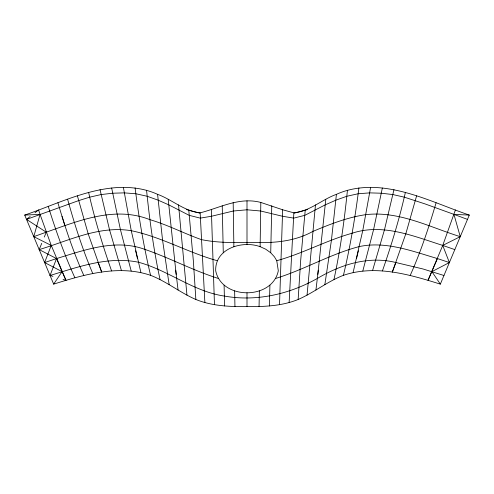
<?xml version="1.0" encoding="UTF-8"?>
<svg xmlns="http://www.w3.org/2000/svg" width="494" height="494" viewBox="0 0 494 494"><rect width="100%" height="100%" fill="white"/><g stroke="black" fill="none" stroke-linecap="round" stroke-linejoin="round"><path stroke-width="0.74" d="M260.122 246.66C242.554 240.226 214.834 248.377 215.693 270.774C221.571 300.124 272.429 300.124 278.307 270.774L276.751 260.702L274.473 256.88L270.724 252.774L265.716 249.204L260.122 246.66L260.82 202.441C239.324 196.773 220.299 207.696 200.15 212.846C184.268 211.309 172.215 199.638 157.58 194.333C143.223 187.776 127.217 186.399 111.663 188.029C81.238 191.444 53.383 205.294 24.7 215.081L53.667 284.13C84.579 274.436 118.609 264.525 150.571 275.319C166.62 281.518 180.112 292.639 195.852 299.481C212.037 306.045 229.753 306.755 247 306.626C264.247 306.755 281.963 306.045 298.148 299.481C313.888 292.639 327.38 281.518 343.429 275.319C375.391 264.525 409.421 274.436 440.333 284.13L469.3 215.081C440.617 205.294 412.762 191.444 382.337 188.029C366.783 186.399 350.777 187.776 336.42 194.333C321.785 199.638 309.732 211.309 293.85 212.846L282.648 209.771L260.82 202.441M293.85 212.846L289.132 302.587M259.054 306.539L259.369 290.861M269.903 285.192L269.409 305.965M270.724 252.774L271.762 205.794M282.648 209.771L279.53 304.724M298.148 299.481L300.63 260.968L305.187 210.487M315.468 204.843L307.04 295.159M336.42 194.333L331.425 240.282L324.842 284.661M325.799 199.298L317.815 274.386M347.43 190.283C344.411 220.213 340.31 250.081 333.956 279.499M318.309 270.175L315.932 290.04M358.91 187.911C355.211 217.28 350.265 246.512 343.429 275.319M370.617 187.374L362.738 230.71L353.105 272.509M382.337 188.029L373.594 229.543L362.806 271.033M393.977 189.597L384.493 229.698L372.581 270.508M405.401 192.333C399.374 218.978 391.433 245.16 382.412 270.934M356.551 258.566L358.372 250.779M416.596 195.883L405.79 233.884L392.298 272.114L395.922 262.536L423.012 268.977L443.958 275.498M63.053 279.394L65.949 280.265L51.259 245.425L33.753 236.657L40.051 214.384L38.575 209.907L34.957 212.753M436.091 202.768C428.823 227.468 420.709 251.971 410.174 275.491M455.425 209.907L442.741 245.425L428.051 280.265L437.468 258.572L449.386 262.549L442.741 245.425C413.682 236.218 382.77 223.01 352.099 233.242C326.268 240.454 302.569 253.613 276.751 260.702M52.938 276.362L50.042 275.498L56.532 258.572C84.888 249.983 115.51 238.577 144.927 249.402C169.831 257.961 193.191 270.564 218.317 278.443M65.949 280.265L62.083 271.62L44.614 262.549L51.259 245.425L40.051 214.384L24.7 215.081M53.667 284.13L62.083 271.62L56.532 258.572L39.18 249.606L41.731 243.332M44.281 237.064L46.263 232.186C79.386 220.534 114.935 205.831 149.929 219.676C167.664 224.832 184.052 233.489 201.41 239.621C220.738 243.573 240.578 242.412 260.171 242.566C278.344 242.789 296.758 240.368 312.856 231.42C329.967 224.264 347.449 217.335 365.9 214.637C398.998 210.79 429.527 227.098 460.247 236.657L453.949 214.384L425.075 203.929L404.277 197.155L392.934 194.574L381.368 193.222L369.728 192.876L358.156 193.753L346.819 196.266L335.883 200.163L325.274 204.837L304.829 215.335L293.769 218.126L282.463 216.249L260.684 211.018L247 209.789L233.316 211.018L211.537 216.249L200.231 218.126L189.171 215.335L168.726 204.837L158.117 200.163L147.181 196.266L135.844 193.753L124.272 192.876L112.632 193.222L101.066 194.574L89.723 197.155L78.608 200.626L26.509 219.392L46.263 232.186L33.753 236.657M26.509 219.392L30.128 216.545M449.386 262.549L431.917 271.62L440.333 284.13M460.247 236.657L442.741 245.425L454.82 249.606M39.18 249.606C69.043 240.584 99.269 225.388 131.262 230.71C161.205 236.817 187.973 252.588 217.249 260.702M44.614 262.549L56.532 258.572M50.042 275.498C78.416 266.809 108.316 256.12 138.326 262.203C168.25 270.187 193.222 291.472 224.332 296.067C256.349 301.791 289.249 294.251 317.333 278.449C340.854 264.549 368.617 255.651 395.922 262.536M275.683 278.443C304.236 269.675 330.344 254.083 359.329 246.562C386.012 240.918 412.218 251.187 437.468 258.572M294.276 213.105L307.558 209.561M469.3 215.081L453.949 214.384L467.491 219.392M186.442 209.561L199.724 213.105M74.86 277.727C64.331 254.577 55.797 230.587 48.227 206.325M83.826 275.491C73.291 251.971 65.177 227.468 57.909 202.768M92.798 273.62C82.566 249.501 74.582 224.492 67.622 199.255M98.078 262.536L101.702 272.114L88.21 233.884L77.404 195.883M111.588 270.934C102.567 245.16 94.626 218.978 88.599 192.333M62.028 216.409L64.986 225.77M121.419 270.508L109.507 229.698L100.023 189.597M131.194 271.033L120.406 229.543L111.663 188.029M140.895 272.509L131.262 230.71L123.383 187.374M135.628 250.779L137.449 258.566M150.571 275.319C143.735 246.512 138.789 217.28 135.09 187.911M160.044 279.499C153.69 250.081 149.589 220.213 146.57 190.283M169.158 284.661L162.575 240.282L157.58 194.333M178.068 290.04L175.691 270.175M176.185 274.386L168.201 199.298M186.96 295.159L178.532 204.843M188.813 210.487L193.37 260.968L195.852 299.481M214.47 304.724L211.352 209.771M204.868 302.587L200.15 212.846M222.238 205.794L223.276 252.774M224.591 305.965L224.097 285.192M234.631 290.861L234.946 306.539M233.18 202.441L233.878 246.66M247 200.786L247 244.45M247 292.806L247 306.626"/></g></svg>
